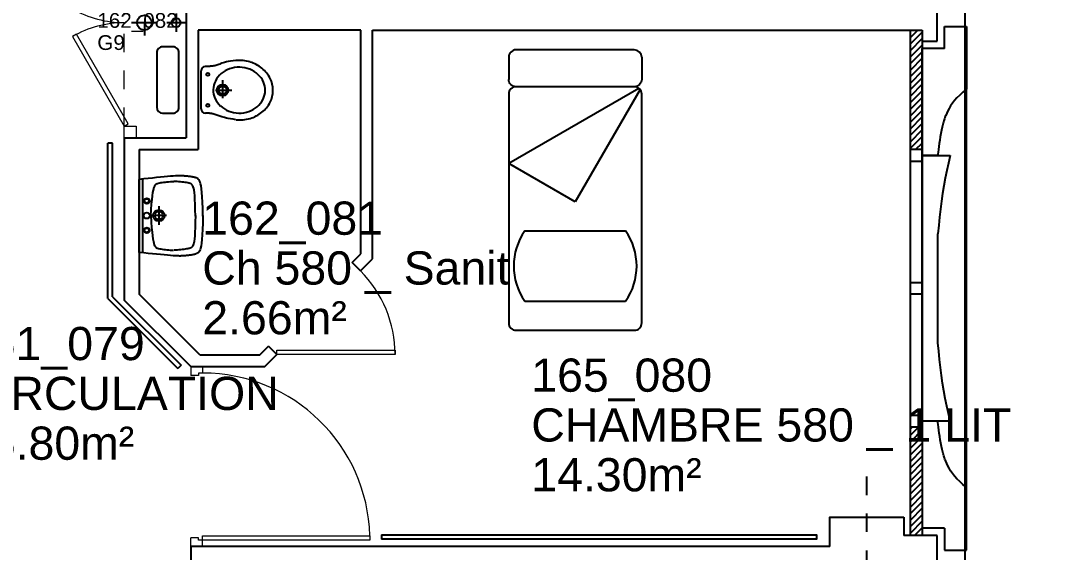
# Model space of a CAD drawing. Header units: metres. Extents: x -5 to 211, y -2 to 116.
# Drawn here: x 160.9 to 167.96, y 78.16 to 81.76 of the extents above; entities that cross this region are included whole.
import ezdxf

# ---------------------------------------------------------------- set-up
doc = ezdxf.new("R2010")
doc.units = ezdxf.units.M
doc.header["$MEASUREMENT"] = 0
doc.linetypes.add('CACHÉ', pattern=[0.25, 0.125, -0.125])
doc.linetypes.add('CONTINU', pattern=[0])
doc.layers.get('0').update_dxf_attribs({"linetype": 'CONTINUOUS'})
for name, color, linetype in [('001 axes', 1, 'CONTINUOUS'), ('004 isolation', 7, 'CONTINUOUS'), ('006 sanitaire', 5, 'CONTINUOUS'), ('009 main courante', 171, 'CONTINUOUS'), ('400 Lits', 150, 'CONTINUOUS'), ('A_CHASS', 4, 'CONTINUOUS'), ('A_Etiqu_Gaine', 8, 'CONTINUOUS'), ('A_Etiqu_Gaine_code', 8, 'CONTINUOUS'), ('A_Etiqu_Local', 8, 'CONTINUOUS'), ('A_MURS_ALÈG', 7, 'CONTINU'), ('A_MURS_CLOI', 7, 'CONTINUOUS'), ('A_MURS_STRU', 7, 'CONTINU'), ('CONTOUR', 54, 'CONTINUOUS')]:
    doc.layers.add(name, color=color, linetype=linetype)
doc.layers.add('A_PORT', color=8, linetype='CONTINUOUS', lineweight=0)
doc.styles.add('Attribut', font='arial.ttf')

# ---------------------------------------------------------------- blocks, each defined once
blk = doc.blocks.new('A_Etiqu_Local')
at = {"style": 'Attribut', "flags": 1}
for tag, p in [('CODE_HOPITAL', (-0.4463, 1.9645)), ('CODE_SITE', (-0.4463, 1.7395)), ('CODE_BATIMENT', (-0.4463, 1.5145)), ('CODE_SECTEUR', (-0.4463, 1.2895)), ('CODE_ETAGE', (-0.4463, 1.0645)), ('NOM_NORMALISE', (-0.4463, -0.843)), ('SECTEUR_ACTIVITE', (-0.4463, -1.068)), ('SOUS_SECTEUR_ACTIVITE', (-0.4463, -1.293)), ('VOLUME', (-0.4463, -1.518)), ('SERVICE', (-0.4463, -1.743)), ('CODE_UG', (-0.4463, -1.968)), ('CODE_UA', (-0.4463, -2.193)), ('CODE_POLE', (-0.4463, -2.418)), ('OCCUPANT_EXTERNE', (-0.4463, -2.643)), ('DISPONIBILITE', (-0.4463, -2.868)), ('ACCES_HANDICAPES', (-0.4463, -3.093)), ('NATURE_SOL', (-0.4463, -3.318)), ('RISQUE_LABORATOIRE', (-0.4463, -3.543)), ('AMIANTE', (-0.4463, -3.768))]:
    blk.add_attdef(tag, p, '', height=0.15, dxfattribs=at)
at = {"layer": 'A_Etiqu_Local', "style": 'Attribut'}
for tag, p in [('CODE_PIECE', (-0.4437, 0.5281)), ('NOM_USAGE', (-0.4437, 0.1906)), ('SURFACE', (-0.4437, -0.1469))]:
    blk.add_attdef(tag, p, '', height=0.225, dxfattribs=at)
blk = doc.blocks.new('A_Etiqu_Gaine')
at = {"style": 'Attribut', "flags": 1}
for tag, p in [('CODE_HOPITAL', (-0.4323, 0.8651)), ('CODE_SITE', (-0.4323, 0.7151)), ('CODE_BATIMENT', (-0.4323, 0.5651)), ('CODE_SECTEUR', (-0.4323, 0.4151)), ('CODE_ETAGE', (-0.4323, 0.2651)), ('NOM_NORMALISE', (-0.4323, -0.3349)), ('SECTEUR_ACTIVITE', (-0.4323, -0.4849)), ('SOUS_SECTEUR_ACTIVITE', (-0.4323, -0.6349)), ('SURFACE', (-0.4323, -0.7849)), ('CODE_UG', (-0.4323, -0.9349)), ('CODE_POLE', (-0.4323, -1.0849)), ('AMIANTE', (-0.4323, -1.2349))]:
    blk.add_attdef(tag, p, '', height=0.1, dxfattribs=at)
at = {"layer": 'A_Etiqu_Gaine', "style": 'Attribut'}
blk.add_attdef('NOM_USAGE', (-0.4323, -0.1849), '', height=0.1, dxfattribs=at)
at = {"layer": 'A_Etiqu_Gaine_code', "style": 'Attribut'}
blk.add_attdef('CODE_PIECE', (-0.4323, -0.0349), '', height=0.1, dxfattribs=at)

msp = doc.modelspace()

# ---------------------------------------------------------------- linework, layer by layer
at = {"layer": '001 axes', "color": 8, "linetype": 'CACHÉ'}
msp.add_line((166.6252, 77.5461), (166.6252, 78.7461), dxfattribs=at)
at = {"layer": '004 isolation', "color": 8, "linetype": 'Continuous'}
for p, q in [((167.1002, 81.6216), (167.1002, 81.8713)), ((166.9258, 81.6965), (166.9202, 81.6908)), ((166.9202, 81.6466), (166.97, 81.6965)), ((166.9202, 81.6965), (167.0002, 81.6965)), ((166.9202, 80.8865), (166.9202, 81.6965)), ((166.9202, 80.8065), (166.9202, 81.6965)), ((167.0002, 81.6966), (167.0002, 80.8065)), ((167.0002, 81.6965), (167.0002, 80.8865)), ((167.0002, 81.6824), (166.9202, 81.6024)), ((166.9202, 81.5582), (167.0002, 81.6382)), ((167.0002, 81.6216), (167.1002, 81.6216)), ((167.0002, 81.594), (166.9202, 81.514)), ((166.9202, 81.4699), (167.0002, 81.5499)), ((167.0002, 81.5057), (166.9202, 81.4257)), ((166.9202, 81.3815), (167.0002, 81.4615)), ((167.0002, 81.4173), (166.9202, 81.3373)), ((166.9202, 81.2931), (167.0002, 81.3731)), ((167.0002, 81.3289), (166.9202, 81.2489)), ((166.9202, 81.2047), (167.0002, 81.2847)), ((167.0002, 81.2405), (166.9202, 81.1605)), ((166.9202, 81.1163), (167.0002, 81.1963)), ((167.0002, 81.1521), (166.9202, 81.0721)), ((166.9202, 81.0279), (167.0002, 81.1079)), ((167.0002, 81.0637), (166.9202, 80.9837)), ((166.9202, 80.9395), (167.0002, 81.0195)), ((167.0002, 80.9753), (166.9202, 80.8953)), ((166.9555, 80.8865), (167.0002, 80.9311)), ((167.0002, 80.8865), (166.9202, 80.8865)), ((167.0002, 80.8869), (166.9997, 80.8865)), ((167.0002, 80.8065), (166.9202, 80.8065)), ((166.9202, 78.2713), (166.9202, 79.0865)), ((166.9202, 79.0865), (167.0002, 79.0865)), ((167.0002, 79.0865), (167.0002, 78.2713)), ((166.9317, 79.0065), (166.9202, 78.995)), ((166.9202, 78.9508), (166.9759, 79.0065)), ((166.9202, 78.2713), (166.9202, 79.0065)), ((167.0002, 79.0065), (166.9202, 79.0065)), ((167.0002, 79.0065), (167.0002, 78.2713)), ((167.0002, 78.9866), (166.9202, 78.9066)), ((166.9202, 78.8624), (167.0002, 78.9424)), ((167.0002, 78.8982), (166.9202, 78.8182)), ((166.9202, 78.774), (167.0002, 78.854)), ((167.0002, 78.8098), (166.9202, 78.7298)), ((166.9202, 78.6856), (167.0002, 78.7656)), ((167.0002, 78.7214), (166.9202, 78.6414)), ((166.9202, 78.5972), (167.0002, 78.6772)), ((167.0002, 78.633), (166.9202, 78.553)), ((166.9202, 78.5088), (167.0002, 78.5888)), ((167.0002, 78.5446), (166.9202, 78.4646)), ((166.9202, 78.4205), (167.0002, 78.5004)), ((167.0002, 78.4562), (166.9202, 78.3763)), ((166.9202, 78.3321), (167.0002, 78.4121)), ((167.0002, 78.3679), (166.9202, 78.2879)), ((166.9478, 78.2713), (167.0002, 78.3237)), ((167.0002, 78.2713), (166.9202, 78.2713)), ((167.0002, 78.2795), (166.992, 78.2713))]:
    msp.add_line(p, q, dxfattribs=at)
at = {"layer": '006 sanitaire', "color": 8, "linetype": 'Continuous'}
for p, q in [((161.9502, 81.808), (161.9502, 81.685)), ((161.8243, 81.7465), (161.6486, 81.7465)), ((161.7364, 81.7465), (161.7364, 81.6586)), ((162.0117, 81.7465), (161.8887, 81.7465)), ((161.9297, 81.5831), (161.8597, 81.5831)), ((161.8197, 81.5431), (161.8197, 81.1731)), ((161.9697, 81.1731), (161.9697, 81.5431)), ((162.2791, 81.4776), (162.269, 81.4747)), ((162.2908, 81.4804), (162.2791, 81.4776)), ((162.3041, 81.4831), (162.2908, 81.4804)), ((162.3193, 81.4855), (162.3041, 81.4831)), ((162.3365, 81.4877), (162.3193, 81.4855)), ((162.3558, 81.4893), (162.3365, 81.4877)), ((162.1197, 81.163), (162.1197, 81.4202)), ((162.1517, 81.4503), (162.1486, 81.4502)), ((162.1565, 81.4503), (162.1517, 81.4503)), ((162.1611, 81.4503), (162.1565, 81.4503)), ((162.1655, 81.4503), (162.1611, 81.4503)), ((162.1699, 81.4504), (162.1655, 81.4503)), ((162.1742, 81.4505), (162.1699, 81.4504)), ((162.1785, 81.4506), (162.1742, 81.4505)), ((162.1827, 81.4508), (162.1785, 81.4506)), ((162.187, 81.4511), (162.1827, 81.4508)), ((162.1914, 81.4515), (162.187, 81.4511)), ((162.1958, 81.4519), (162.1914, 81.4515)), ((162.198, 81.4522), (162.1958, 81.4519)), ((162.2003, 81.4525), (162.198, 81.4522)), ((162.2026, 81.4528), (162.2003, 81.4525)), ((162.2049, 81.4531), (162.2026, 81.4528)), ((162.2072, 81.4535), (162.2049, 81.4531)), ((162.2094, 81.4539), (162.2072, 81.4535)), ((162.2117, 81.4543), (162.2094, 81.4539)), ((162.2139, 81.4548), (162.2117, 81.4543)), ((162.2161, 81.4552), (162.2139, 81.4548)), ((162.2182, 81.4558), (162.2161, 81.4552)), ((162.2203, 81.4563), (162.2182, 81.4558)), ((162.2223, 81.457), (162.2203, 81.4563)), ((162.2244, 81.4576), (162.2223, 81.457)), ((162.2264, 81.4583), (162.2244, 81.4576)), ((162.2285, 81.4591), (162.2264, 81.4583)), ((162.2307, 81.4599), (162.2285, 81.4591)), ((162.2329, 81.4608), (162.2307, 81.4599)), ((162.2352, 81.4617), (162.2329, 81.4608)), ((162.2377, 81.4627), (162.2352, 81.4617)), ((162.2403, 81.4638), (162.2377, 81.4627)), ((162.246, 81.4663), (162.2403, 81.4638)), ((162.2526, 81.4689), (162.246, 81.4663)), ((162.2602, 81.4718), (162.2526, 81.4689)), ((162.269, 81.4747), (162.2602, 81.4718)), ((162.2655, 81.3575), (162.2655, 81.2354)), ((162.2167, 81.2892), (162.329, 81.2892)), ((161.8597, 81.1331), (161.9297, 81.1331)), ((162.1517, 81.1329), (162.1486, 81.133)), ((162.1565, 81.1329), (162.1517, 81.1329)), ((162.1611, 81.1329), (162.1565, 81.1329)), ((162.1655, 81.1328), (162.1611, 81.1329)), ((162.1699, 81.1327), (162.1655, 81.1328)), ((162.1742, 81.1325), (162.1699, 81.1327)), ((162.1785, 81.1322), (162.1742, 81.1325)), ((162.1827, 81.1318), (162.1785, 81.1322)), ((162.187, 81.1312), (162.1827, 81.1318)), ((162.1914, 81.1305), (162.187, 81.1312)), ((162.1958, 81.1296), (162.1914, 81.1305)), ((162.198, 81.1291), (162.1958, 81.1296)), ((162.2003, 81.1286), (162.198, 81.1291)), ((162.2026, 81.128), (162.2003, 81.1286)), ((162.2049, 81.1274), (162.2026, 81.128)), ((162.2072, 81.1267), (162.2049, 81.1274)), ((162.2094, 81.126), (162.2072, 81.1267)), ((162.2117, 81.1253), (162.2094, 81.126)), ((162.2139, 81.1246), (162.2117, 81.1253)), ((162.2161, 81.1239), (162.2139, 81.1246)), ((162.2182, 81.1231), (162.2161, 81.1239)), ((162.2203, 81.1224), (162.2182, 81.1231)), ((162.2223, 81.1217), (162.2203, 81.1224)), ((162.2244, 81.1209), (162.2223, 81.1217)), ((162.2264, 81.1202), (162.2244, 81.1209)), ((162.2285, 81.1194), (162.2264, 81.1202)), ((162.2307, 81.1186), (162.2285, 81.1194)), ((162.2329, 81.1177), (162.2307, 81.1186)), ((162.2352, 81.1169), (162.2329, 81.1177)), ((162.2377, 81.116), (162.2352, 81.1169)), ((162.2403, 81.115), (162.2377, 81.116)), ((162.246, 81.113), (162.2403, 81.115)), ((162.2526, 81.1107), (162.246, 81.113)), ((162.2602, 81.1083), (162.2526, 81.1107)), ((162.269, 81.1058), (162.2602, 81.1083)), ((162.2791, 81.1032), (162.269, 81.1058)), ((162.2908, 81.1005), (162.2791, 81.1032)), ((162.3041, 81.0977), (162.2908, 81.1005)), ((162.3193, 81.0948), (162.3041, 81.0977)), ((162.3365, 81.0919), (162.3193, 81.0948)), ((162.3558, 81.089), (162.3365, 81.0919)), ((161.8447, 80.6994), (161.8186, 80.6968)), ((161.8692, 80.7018), (161.8447, 80.6994)), ((161.8918, 80.7039), (161.8692, 80.7018)), ((161.9125, 80.7057), (161.8918, 80.7039)), ((161.9311, 80.7071), (161.9125, 80.7057)), ((161.9474, 80.7082), (161.9311, 80.7071)), ((161.9547, 80.7086), (161.9474, 80.7082)), ((161.9615, 80.7088), (161.9547, 80.7086)), ((161.9679, 80.709), (161.9615, 80.7088)), ((161.974, 80.7091), (161.9679, 80.709)), ((161.9798, 80.7091), (161.974, 80.7091)), ((161.9854, 80.7089), (161.9798, 80.7091)), ((161.991, 80.7087), (161.9854, 80.7089)), ((161.9966, 80.7084), (161.991, 80.7087)), ((162.0023, 80.7081), (161.9966, 80.7084)), ((162.0083, 80.7076), (162.0023, 80.7081)), ((162.0144, 80.707), (162.0083, 80.7076)), ((162.0208, 80.7064), (162.0144, 80.707)), ((162.0273, 80.7057), (162.0208, 80.7064)), ((162.0339, 80.705), (162.0273, 80.7057)), ((162.0404, 80.7042), (162.0339, 80.705)), ((162.0469, 80.7033), (162.0404, 80.7042)), ((162.0532, 80.7024), (162.0469, 80.7033)), ((162.0592, 80.7014), (162.0532, 80.7024)), ((162.065, 80.7004), (162.0592, 80.7014)), ((162.0703, 80.6994), (162.065, 80.7004)), ((162.0751, 80.6983), (162.0703, 80.6994)), ((161.7316, 80.6881), (161.7002, 80.685)), ((161.7002, 80.1896), (161.7002, 80.685)), ((161.7251, 80.1896), (161.7251, 80.685)), ((161.7619, 80.6911), (161.7316, 80.6881)), ((161.7909, 80.694), (161.7619, 80.6911)), ((161.8186, 80.6968), (161.7909, 80.694)), ((161.7997, 80.624), (161.8028, 80.6337)), ((161.8028, 80.6337), (161.806, 80.641)), ((161.806, 80.641), (161.8093, 80.6464)), ((161.8093, 80.6464), (161.811, 80.6486)), ((161.811, 80.6486), (161.8128, 80.6505)), ((161.8128, 80.6505), (161.8147, 80.6522)), ((161.8147, 80.6522), (161.8166, 80.6536)), ((161.8166, 80.6536), (161.8187, 80.6549)), ((161.8187, 80.6549), (161.821, 80.656)), ((161.821, 80.656), (161.8235, 80.657)), ((161.8235, 80.657), (161.8262, 80.6579)), ((161.8262, 80.6579), (161.8291, 80.6588)), ((161.8291, 80.6588), (161.8324, 80.6596)), ((161.8324, 80.6596), (161.8397, 80.6612)), ((161.8397, 80.6612), (161.848, 80.6627)), ((161.848, 80.6627), (161.8573, 80.6642)), ((161.8573, 80.6642), (161.8673, 80.6656)), ((161.8673, 80.6656), (161.878, 80.6669)), ((161.878, 80.6669), (161.8891, 80.6681)), ((161.8891, 80.6681), (161.9004, 80.6691)), ((161.9004, 80.6691), (161.9119, 80.6699)), ((161.9119, 80.6699), (161.9235, 80.6705)), ((161.9235, 80.6705), (161.9348, 80.6709)), ((161.9461, 80.6705), (161.9348, 80.6709)), ((161.9577, 80.6699), (161.9461, 80.6705)), ((161.9692, 80.6691), (161.9577, 80.6699)), ((161.9806, 80.6681), (161.9692, 80.6691)), ((161.9916, 80.6669), (161.9806, 80.6681)), ((162.0023, 80.6656), (161.9916, 80.6669)), ((162.0123, 80.6642), (162.0023, 80.6656)), ((162.0216, 80.6627), (162.0123, 80.6642)), ((162.0299, 80.6612), (162.0216, 80.6627)), ((162.0372, 80.6596), (162.0299, 80.6612)), ((162.0405, 80.6588), (162.0372, 80.6596)), ((162.0434, 80.6579), (162.0405, 80.6588)), ((162.0461, 80.657), (162.0434, 80.6579)), ((162.0486, 80.656), (162.0461, 80.657)), ((162.0509, 80.6549), (162.0486, 80.656)), ((162.053, 80.6536), (162.0509, 80.6549)), ((162.055, 80.6522), (162.053, 80.6536)), ((162.0568, 80.6505), (162.055, 80.6522)), ((162.0586, 80.6486), (162.0568, 80.6505)), ((162.0603, 80.6464), (162.0586, 80.6486)), ((162.0636, 80.641), (162.0603, 80.6464)), ((162.0667, 80.6337), (162.0636, 80.641)), ((162.0697, 80.624), (162.0667, 80.6337)), ((162.0796, 80.6972), (162.0751, 80.6983)), ((162.0836, 80.696), (162.0796, 80.6972)), ((162.0873, 80.6946), (162.0836, 80.696)), ((162.0906, 80.6931), (162.0873, 80.6946)), ((162.0937, 80.6915), (162.0906, 80.6931)), ((162.0966, 80.6896), (162.0937, 80.6915)), ((162.0992, 80.6874), (162.0966, 80.6896)), ((162.1017, 80.685), (162.0992, 80.6874)), ((162.1041, 80.6823), (162.1017, 80.685)), ((162.1086, 80.6756), (162.1041, 80.6823)), ((162.1128, 80.6669), (162.1086, 80.6756)), ((162.1167, 80.6554), (162.1128, 80.6669)), ((162.1201, 80.6403), (162.1167, 80.6554)), ((162.1232, 80.621), (162.1201, 80.6403)), ((161.7878, 80.5485), (161.7908, 80.5741)), ((161.7908, 80.5741), (161.7937, 80.5948)), ((161.7937, 80.5948), (161.7967, 80.6112)), ((161.7967, 80.6112), (161.7997, 80.624)), ((162.0723, 80.6112), (162.0697, 80.624)), ((162.0747, 80.5948), (162.0723, 80.6112)), ((162.0768, 80.5741), (162.0747, 80.5948)), ((162.0785, 80.5485), (162.0768, 80.5741)), ((162.1259, 80.5967), (162.1232, 80.621)), ((162.1281, 80.5667), (162.1259, 80.5967)), ((162.1299, 80.5303), (162.1281, 80.5667)), ((161.782, 80.4801), (161.7849, 80.5173)), ((161.7849, 80.5173), (161.7878, 80.5485)), ((161.8337, 80.5025), (161.8337, 80.376)), ((162.0798, 80.5173), (162.0785, 80.5485)), ((162.0807, 80.4801), (162.0798, 80.5173)), ((162.1312, 80.4868), (162.1299, 80.5303)), ((161.779, 80.4362), (161.782, 80.4801)), ((161.779, 80.4395), (161.782, 80.3955)), ((161.8848, 80.4393), (161.7827, 80.4393)), ((162.0811, 80.4362), (162.0807, 80.4801)), ((162.0811, 80.4395), (162.0807, 80.3955)), ((162.1319, 80.4353), (162.1312, 80.4868)), ((162.1319, 80.4393), (162.1312, 80.3879)), ((161.782, 80.3955), (161.7849, 80.3583)), ((161.7849, 80.3583), (161.7878, 80.3272)), ((162.0798, 80.3583), (162.0785, 80.3272)), ((162.0807, 80.3955), (162.0798, 80.3583)), ((162.1312, 80.3879), (162.1299, 80.3443)), ((161.7878, 80.3272), (161.7908, 80.3016)), ((161.7908, 80.3016), (161.7937, 80.2809)), ((161.7937, 80.2809), (161.7967, 80.2644)), ((162.0747, 80.2809), (162.0723, 80.2644)), ((162.0768, 80.3016), (162.0747, 80.2809)), ((162.0785, 80.3272), (162.0768, 80.3016)), ((162.1259, 80.2779), (162.1232, 80.2536)), ((162.1281, 80.3079), (162.1259, 80.2779)), ((162.1299, 80.3443), (162.1281, 80.3079)), ((161.7967, 80.2644), (161.7997, 80.2517)), ((161.7997, 80.2517), (161.8028, 80.242)), ((161.8028, 80.242), (161.806, 80.2347)), ((161.806, 80.2347), (161.8093, 80.2293)), ((161.8093, 80.2293), (161.811, 80.2271)), ((161.811, 80.2271), (161.8128, 80.2252)), ((161.8128, 80.2252), (161.8147, 80.2235)), ((161.8147, 80.2235), (161.8166, 80.222)), ((161.8166, 80.222), (161.8187, 80.2208)), ((161.8187, 80.2208), (161.821, 80.2196)), ((161.821, 80.2196), (161.8235, 80.2186)), ((161.8235, 80.2186), (161.8262, 80.2177)), ((161.8262, 80.2177), (161.8291, 80.2169)), ((161.8291, 80.2169), (161.8324, 80.2161)), ((161.8324, 80.2161), (161.8397, 80.2145)), ((161.8397, 80.2145), (161.848, 80.213)), ((161.848, 80.213), (161.8573, 80.2115)), ((161.8573, 80.2115), (161.8672, 80.21)), ((161.8672, 80.21), (161.8777, 80.2088)), ((161.8777, 80.2088), (161.8886, 80.2076)), ((161.8886, 80.2076), (161.8997, 80.2066)), ((161.8997, 80.2066), (161.9108, 80.2058)), ((161.9108, 80.2058), (161.9219, 80.2052)), ((161.9219, 80.2052), (161.9326, 80.2048)), ((161.9477, 80.2052), (161.937, 80.2048)), ((161.9588, 80.2058), (161.9477, 80.2052)), ((161.9699, 80.2066), (161.9588, 80.2058)), ((161.981, 80.2076), (161.9699, 80.2066)), ((161.9919, 80.2088), (161.981, 80.2076)), ((162.0024, 80.21), (161.9919, 80.2088)), ((162.0124, 80.2115), (162.0024, 80.21)), ((162.0216, 80.213), (162.0124, 80.2115)), ((162.0299, 80.2145), (162.0216, 80.213)), ((162.0372, 80.2161), (162.0299, 80.2145)), ((162.0405, 80.2169), (162.0372, 80.2161)), ((162.0434, 80.2177), (162.0405, 80.2169)), ((162.0461, 80.2186), (162.0434, 80.2177)), ((162.0486, 80.2196), (162.0461, 80.2186)), ((162.0509, 80.2208), (162.0486, 80.2196)), ((162.053, 80.222), (162.0509, 80.2208)), ((162.055, 80.2235), (162.053, 80.222)), ((162.0568, 80.2252), (162.055, 80.2235)), ((162.0586, 80.2271), (162.0568, 80.2252)), ((162.0603, 80.2293), (162.0586, 80.2271)), ((162.0636, 80.2347), (162.0603, 80.2293)), ((162.0667, 80.242), (162.0636, 80.2347)), ((162.0697, 80.2517), (162.0667, 80.242)), ((162.0723, 80.2644), (162.0697, 80.2517)), ((162.1128, 80.2077), (162.1086, 80.199)), ((162.1167, 80.2192), (162.1128, 80.2077)), ((162.1201, 80.2343), (162.1167, 80.2192)), ((162.1232, 80.2536), (162.1201, 80.2343)), ((161.7316, 80.1866), (161.7002, 80.1896)), ((161.7619, 80.1835), (161.7316, 80.1866)), ((161.7909, 80.1806), (161.7619, 80.1835)), ((161.8186, 80.1778), (161.7909, 80.1806)), ((161.8447, 80.1752), (161.8186, 80.1778)), ((161.8692, 80.1728), (161.8447, 80.1752)), ((161.8918, 80.1707), (161.8692, 80.1728)), ((161.9125, 80.1689), (161.8918, 80.1707)), ((161.9311, 80.1675), (161.9125, 80.1689)), ((161.9474, 80.1664), (161.9311, 80.1675)), ((161.9547, 80.166), (161.9474, 80.1664)), ((161.9615, 80.1658), (161.9547, 80.166)), ((161.9679, 80.1656), (161.9615, 80.1658)), ((161.974, 80.1655), (161.9679, 80.1656)), ((161.9798, 80.1655), (161.974, 80.1655)), ((161.9854, 80.1657), (161.9798, 80.1655)), ((161.991, 80.1659), (161.9854, 80.1657)), ((161.9966, 80.1662), (161.991, 80.1659)), ((162.0023, 80.1666), (161.9966, 80.1662)), ((162.0083, 80.167), (162.0023, 80.1666)), ((162.0144, 80.1676), (162.0083, 80.167)), ((162.0208, 80.1682), (162.0144, 80.1676)), ((162.0273, 80.1689), (162.0208, 80.1682)), ((162.0339, 80.1696), (162.0273, 80.1689)), ((162.0404, 80.1704), (162.0339, 80.1696)), ((162.0469, 80.1713), (162.0404, 80.1704)), ((162.0532, 80.1722), (162.0469, 80.1713)), ((162.0592, 80.1732), (162.0532, 80.1722)), ((162.065, 80.1742), (162.0592, 80.1732)), ((162.0703, 80.1752), (162.065, 80.1742)), ((162.0751, 80.1763), (162.0703, 80.1752)), ((162.0796, 80.1774), (162.0751, 80.1763)), ((162.0836, 80.1786), (162.0796, 80.1774)), ((162.0873, 80.18), (162.0836, 80.1786)), ((162.0906, 80.1815), (162.0873, 80.18)), ((162.0937, 80.1831), (162.0906, 80.1815)), ((162.0966, 80.185), (162.0937, 80.1831)), ((162.0992, 80.1872), (162.0966, 80.185)), ((162.1017, 80.1896), (162.0992, 80.1872)), ((162.1041, 80.1924), (162.1017, 80.1896)), ((162.1086, 80.199), (162.1041, 80.1924))]:
    msp.add_line(p, q, dxfattribs=at)
for centre, radius in [((161.7364, 81.7465), 0.05), ((161.9502, 81.7465), 0.03), ((162.1658, 81.3966), 0.0105), ((162.2655, 81.2892), 0.0383), ((162.2655, 81.2892), 0.0276), ((162.1658, 81.1866), 0.0105), ((161.7523, 80.5388), 0.0189), ((161.7523, 80.5388), 0.0144), ((161.7523, 80.4393), 0.0204), ((161.8337, 80.4393), 0.0387), ((161.8337, 80.4393), 0.0274), ((161.7523, 80.3398), 0.0189), ((161.7523, 80.3398), 0.0144)]:
    msp.add_circle(centre, radius, dxfattribs=at)
for centre, radius, start, end in [((161.8597, 81.5431), 0.04, 90.00067, 180.00076), ((161.9297, 81.5431), 0.04, 0.00067, 90.00076), ((162.3768, 81.2311), 0.26, 73.30074, 94.46343), ((162.384, 81.2551), 0.2348, 51.02128, 73.30031), ((162.1497, 81.4202), 0.03, 92.18352, 180.00001), ((162.3696, 81.2671), 0.1761, 108.91066, 130.2683), ((162.3769, 81.2458), 0.1986, 68.71824, 108.91928), ((162.3851, 81.2668), 0.1761, 47.36056, 68.7182), ((162.3998, 81.2746), 0.2098, 26.51896, 51.02157), ((162.3397, 81.2899), 0.1377, 153.69118, 203.91568), ((162.358, 81.2809), 0.1581, 130.26738, 153.68959), ((162.3973, 81.2801), 0.1581, 23.93805, 47.36027), ((162.416, 81.2884), 0.1377, 333.69002, 23.93902), ((162.4268, 81.2881), 0.1796, 0.00042, 26.51893), ((162.4276, 81.2881), 0.1787, 333.37703, 0.00001), ((162.3583, 81.2982), 0.1581, 203.93857, 227.36079), ((162.3977, 81.2974), 0.1581, 310.26863, 333.69085), ((162.4025, 81.3007), 0.2069, 308.66238, 333.37704), ((161.8597, 81.1731), 0.04, 180.00006, 269.99994), ((161.9297, 81.1731), 0.04, 270.00067, 0.00076), ((162.1497, 81.163), 0.03, 180.00001, 267.81647), ((162.3705, 81.3115), 0.1761, 227.35982, 248.71746), ((162.3787, 81.3325), 0.1986, 248.71824, 288.88532), ((162.386, 81.3112), 0.1761, 288.91066, 310.2683), ((162.3868, 81.3203), 0.232, 286.22047, 308.6625), ((162.3791, 81.3468), 0.2596, 265.01961, 286.2207)]:
    msp.add_arc(centre, radius, start, end, dxfattribs=at)
at = {"layer": '009 main courante', "color": 8, "linetype": 'Continuous'}
for p, q in [((161.5197, 80.9306), (161.4897, 80.9307)), ((161.4897, 79.8772), (161.4897, 80.9307)), ((161.5197, 79.8897), (161.5197, 80.9307)), ((161.4897, 79.8772), (161.9631, 79.4038)), ((161.5197, 79.8897), (161.9843, 79.425)), ((161.9843, 79.425), (161.9631, 79.4038)), ((163.3402, 78.2763), (163.3402, 78.2463))]:
    msp.add_line(p, q, dxfattribs=at)
msp.add_lwpolyline([(163.3402, 78.2763), (166.2852, 78.2763), (166.2852, 78.2463), (163.3402, 78.2463)], dxfattribs=at)
at = {"layer": '400 Lits', "color": 8, "linetype": 'Continuous'}
for p, q in [((164.2017, 81.5124), (164.2017, 81.3624)), ((165.1017, 81.5124), (165.1017, 81.3624)), ((165.0829, 81.3015), (164.2017, 80.7928)), ((165.0517, 81.3124), (164.2517, 81.3124)), ((165.0908, 81.2936), (164.6517, 80.533)), ((164.6517, 80.533), (164.2017, 80.7928)), ((164.3109, 80.3362), (164.9925, 80.3362)), ((164.3109, 79.8591), (164.9925, 79.8591))]:
    msp.add_line(p, q, dxfattribs=at)
for points in [[(165.1017, 81.5124, 0.414213), (165.0517, 81.5624), (164.2517, 81.5624, 0.414214), (164.2017, 81.5124)], [(165.1017, 81.3624, -0.414213), (165.0517, 81.3124), (164.2517, 81.3124, -0.414214), (164.2017, 81.3624)], [(165.1017, 81.2624, 0.414213), (165.0517, 81.3124), (164.2517, 81.3124, 0.414214), (164.2017, 81.2624)], [(164.2017, 81.2627), (164.2017, 79.7124, 0.414214), (164.2517, 79.6624), (165.0517, 79.6624, 0.414214), (165.1017, 79.7124), (165.1017, 81.2627)]]:
    msp.add_lwpolyline(points, format="xyb", dxfattribs=at)
for start, end in [(145.00777, 214.99254), (325.00791, 34.99193)]:
    msp.add_arc((164.6517, 80.0977), 0.416, start, end, dxfattribs=at)
at = {"layer": 'A_CHASS', "color": 8, "linetype": 'Continuous'}
for p, q in [((166.9202, 79.0865), (166.9202, 80.8065)), ((167.0002, 80.8065), (167.0002, 79.0865))]:
    msp.add_line(p, q, dxfattribs=at)
for points in [[(166.9202, 79.9865), (167.0002, 79.9865)], [(167.0002, 79.9065), (166.9202, 79.9065)]]:
    msp.add_lwpolyline(points, dxfattribs=at)
at = {"layer": 'A_MURS_ALÈG', "color": 8, "ltscale": 200}
for p, q in [((167.3002, 78.5965), (167.3002, 81.2965)), ((167.0002, 79.0465), (167.0002, 80.8465)), ((167.0002, 80.8465), (167.1902, 80.8465)), ((167.1902, 80.8465), (167.1777, 80.7953)), ((167.1777, 80.7953), (167.1664, 80.7443)), ((167.1664, 80.7443), (167.156, 80.6932)), ((167.1467, 80.6418), (167.1382, 80.59)), ((167.156, 80.6932), (167.1467, 80.6418)), ((167.1382, 80.59), (167.1305, 80.5374)), ((167.1305, 80.5374), (167.1236, 80.4839)), ((167.1174, 80.4293), (167.1118, 80.3734)), ((167.1236, 80.4839), (167.1174, 80.4293)), ((167.1118, 80.3734), (167.1068, 80.3159)), ((167.1068, 79.5771), (167.1068, 80.3159)), ((167.1902, 79.0465), (167.0002, 79.0465))]:
    msp.add_line(p, q, dxfattribs=at)
msp.add_lwpolyline([(167.1902, 79.0465), (167.1777, 79.0976), (167.1664, 79.1486), (167.156, 79.1997), (167.1467, 79.2511), (167.1382, 79.303), (167.1305, 79.3555), (167.1236, 79.409), (167.1174, 79.4636), (167.1118, 79.5196), (167.1068, 79.5771)], dxfattribs=at)
at = {"layer": 'A_MURS_CLOI', "color": 8, "linetype": 'Continuous'}
for p, q in [((162.0197, 82.5264), (162.0197, 80.9664)), ((163.2002, 81.6964), (162.0997, 81.6964)), ((162.0997, 81.6964), (162.0997, 80.8864)), ((163.2002, 80.1794), (163.2002, 81.6964)), ((163.2802, 81.6965), (167.0002, 81.6965)), ((163.2802, 80.1462), (163.2802, 81.6964)), ((161.6002, 80.9664), (161.6002, 79.8662)), ((161.6002, 80.9664), (162.0197, 80.9664)), ((161.7002, 80.8864), (161.7002, 79.9076)), ((161.7002, 80.8864), (162.0997, 80.8864)), ((163.1415, 80.1206), (163.2002, 80.1794)), ((163.198, 80.0641), (163.2802, 80.1462)), ((163.198, 80.0641), (163.1415, 80.1206)), ((162.0502, 79.4162), (161.6002, 79.8662)), ((162.1116, 79.4962), (161.7002, 79.9076)), ((162.5171, 79.4962), (162.5758, 79.555)), ((162.6324, 79.4984), (162.5758, 79.555)), ((162.1116, 79.4962), (162.5171, 79.4962)), ((162.5502, 79.4162), (162.6324, 79.4984)), ((162.0502, 79.4162), (162.5502, 79.4162)), ((166.3752, 78.1965), (162.0502, 78.1965)), ((162.0502, 78.1965), (162.0502, 78.0965))]:
    msp.add_line(p, q, dxfattribs=at)
at = {"layer": 'A_MURS_STRU', "color": 8, "linetype": 'Continuous'}
for p, q in [((167.1502, 81.5716), (167.1502, 81.7215)), ((167.1502, 81.7215), (167.3002, 81.7215)), ((167.3002, 81.7215), (167.3002, 81.2965)), ((167.1502, 81.5716), (167.0002, 81.5716)), ((167.0002, 80.8465), (167.0002, 81.5716)), ((167.2753, 81.2761), (167.2536, 81.2564)), ((167.3002, 81.2965), (167.2753, 81.2761)), ((167.2043, 81.2004), (167.1923, 81.1829)), ((167.2183, 81.2185), (167.2043, 81.2004)), ((167.2347, 81.2372), (167.2183, 81.2185)), ((167.2536, 81.2564), (167.2347, 81.2372)), ((167.1658, 81.1335), (167.1592, 81.1181)), ((167.1733, 81.1494), (167.1658, 81.1335)), ((167.182, 81.1659), (167.1733, 81.1494)), ((167.1923, 81.1829), (167.182, 81.1659)), ((167.1387, 81.056), (167.1365, 81.0471)), ((167.1409, 81.0645), (167.1387, 81.056)), ((167.1432, 81.0727), (167.1409, 81.0645)), ((167.1456, 81.0805), (167.1432, 81.0727)), ((167.148, 81.0882), (167.1456, 81.0805)), ((167.1506, 81.0957), (167.148, 81.0882)), ((167.1533, 81.1032), (167.1506, 81.0957)), ((167.1562, 81.1106), (167.1533, 81.1032)), ((167.1592, 81.1181), (167.1562, 81.1106)), ((167.1264, 80.9957), (167.1226, 80.973)), ((167.1303, 81.0175), (167.1264, 80.9957)), ((167.1344, 81.0377), (167.1303, 81.0175)), ((167.1365, 81.0471), (167.1344, 81.0377)), ((167.1156, 80.9278), (167.1125, 80.9066)), ((167.119, 80.9502), (167.1156, 80.9278)), ((167.1226, 80.973), (167.119, 80.9502)), ((167.1002, 80.8465), (167.0002, 80.8465)), ((167.1049, 80.8564), (167.103, 80.8464)), ((167.1071, 80.8702), (167.1049, 80.8564)), ((167.1097, 80.8872), (167.1071, 80.8702)), ((167.1125, 80.9066), (167.1097, 80.8872)), ((167.0002, 79.0465), (167.0002, 78.3214)), ((167.1002, 79.0465), (167.0002, 79.0465)), ((167.1049, 79.0365), (167.103, 79.0465)), ((167.1071, 79.0227), (167.1049, 79.0365)), ((167.1097, 79.0057), (167.1071, 79.0227)), ((167.1125, 78.9863), (167.1097, 79.0057)), ((167.1156, 78.9651), (167.1125, 78.9863)), ((167.119, 78.9427), (167.1156, 78.9651)), ((167.1226, 78.9199), (167.119, 78.9427)), ((167.1264, 78.8972), (167.1226, 78.9199)), ((167.1303, 78.8755), (167.1264, 78.8972)), ((167.1344, 78.8552), (167.1303, 78.8755)), ((167.1365, 78.8458), (167.1344, 78.8552)), ((167.1387, 78.8369), (167.1365, 78.8458)), ((167.1409, 78.8284), (167.1387, 78.8369)), ((167.1432, 78.8203), (167.1409, 78.8284)), ((167.1456, 78.8124), (167.1432, 78.8203)), ((167.148, 78.8047), (167.1456, 78.8124)), ((167.1506, 78.7972), (167.148, 78.8047)), ((167.1533, 78.7898), (167.1506, 78.7972)), ((167.1562, 78.7823), (167.1533, 78.7898)), ((167.1592, 78.7748), (167.1562, 78.7823)), ((167.1658, 78.7594), (167.1592, 78.7748)), ((167.1733, 78.7435), (167.1658, 78.7594)), ((167.182, 78.727), (167.1733, 78.7435)), ((167.1923, 78.7101), (167.182, 78.727)), ((167.2043, 78.6925), (167.1923, 78.7101)), ((167.2183, 78.6744), (167.2043, 78.6925)), ((167.2347, 78.6558), (167.2183, 78.6744)), ((167.2536, 78.6366), (167.2347, 78.6558)), ((167.2753, 78.6168), (167.2536, 78.6366)), ((167.3002, 78.5965), (167.2753, 78.6168)), ((167.3002, 78.1715), (167.3002, 78.5965)), ((166.8752, 78.3961), (166.8752, 78.2713)), ((167.1502, 78.3214), (167.0002, 78.3214)), ((167.1502, 78.3214), (167.1502, 78.1715)), ((167.1002, 78.2713), (166.8752, 78.2713)), ((167.1002, 78.0216), (167.1002, 78.2713)), ((167.1502, 78.1715), (167.3002, 78.1715))]:
    msp.add_line(p, q, dxfattribs=at)
msp.add_lwpolyline([(166.3752, 78.1965), (166.3752, 78.3961), (166.8752, 78.3961)], dxfattribs=at)
at = {"layer": 'A_PORT', "color": 8, "linetype": 'CACHÉ'}
msp.add_line((161.6002, 81.0464), (161.6002, 82.4464), dxfattribs=at)
at = {"layer": 'A_PORT', "color": 8, "linetype": 'Continuous'}
for p, q in [((161.2762, 81.6676), (161.2502, 81.6526)), ((161.2502, 81.6526), (161.6002, 81.0464)), ((161.6262, 81.0614), (161.2762, 81.6676)), ((161.6002, 81.0464), (161.6262, 81.0614)), ((161.6002, 81.0464), (161.6802, 81.0464)), ((161.6002, 80.9664), (161.6002, 81.0464)), ((161.6802, 81.0464), (161.6802, 80.9664)), ((161.6802, 80.9664), (161.6002, 80.9664)), ((162.6324, 79.5284), (163.4324, 79.5284)), ((162.6324, 79.4984), (162.6324, 79.5284)), ((163.4324, 79.5284), (163.4324, 79.4984)), ((163.4324, 79.4984), (162.6324, 79.4984)), ((162.0502, 79.4162), (162.1302, 79.4162)), ((162.0502, 79.4162), (162.0502, 79.3563)), ((162.1302, 79.3723), (162.1024, 79.3723)), ((162.1024, 79.3723), (162.1024, 79.3563)), ((162.1302, 79.4162), (162.1302, 79.3723)), ((162.1024, 79.3563), (162.0502, 79.3563)), ((162.1024, 78.2563), (162.0502, 78.2563)), ((162.0502, 78.1965), (162.0502, 78.2563)), ((162.1024, 78.2403), (162.1024, 78.2563)), ((163.2618, 78.2403), (162.1024, 78.2403)), ((162.1302, 78.2703), (163.2618, 78.2703)), ((162.1302, 78.1965), (162.1302, 78.2703)), ((163.2618, 78.2703), (163.2618, 78.2403)), ((162.0502, 78.1965), (162.1302, 78.1965))]:
    msp.add_line(p, q, dxfattribs=at)
for centre, radius, start, end in [((161.6002, 82.4464), 0.7, 240.00001, 270), ((161.6002, 81.0464), 0.7, 90, 120), ((162.6324, 79.4984), 0.8, 0, 45.00001), ((162.1302, 78.2403), 1.132, 1.51862, 90)]:
    msp.add_arc(centre, radius, start, end, dxfattribs=at)
at = {"layer": 'CONTOUR', "color": 8}
msp.add_lwpolyline([(187.2502, 66.5211), (185.4002, 66.5211), (185.4002, 67.4961), (167.3002, 67.4961), (167.2905, 74.5461), (167.2905, 92.6961)], dxfattribs=at)

# ---------------------------------------------------------------- block references
at = {"layer": 'A_Etiqu_Gaine', "color": 8}
ref = msp.add_blockref('A_Etiqu_Gaine', (161.85, 81.7464), dxfattribs=at)
ref.add_attrib('CODE_PIECE', '162_082', (161.4176, 81.7116), dxfattribs={"layer": 'A_Etiqu_Gaine_code', "height": 0.1, "style": 'Attribut'})
ref.add_attrib('NOM_USAGE', 'G9', (161.4176, 81.5616), dxfattribs={"height": 0.1, "style": 'Attribut'})
at = {"layer": 'A_Etiqu_Local', "color": 8}
ref = msp.add_blockref('A_Etiqu_Local', (162.5715, 79.7814), dxfattribs=at)
ref.add_attrib('CODE_PIECE', '162_081', (162.1278, 80.3095), dxfattribs={"height": 0.225, "style": 'Attribut'})
ref.add_attrib('NOM_USAGE', 'Ch 580 _ Sanit', (162.1278, 79.972), dxfattribs={"height": 0.225, "style": 'Attribut'})
ref.add_attrib('SURFACE', '2.66m²', (162.1278, 79.6345), dxfattribs={"height": 0.225, "style": 'Attribut'})
ref = msp.add_blockref('A_Etiqu_Local', (160.9586, 78.9317), dxfattribs=at)
ref.add_attrib('CODE_PIECE', '161_079', (160.515, 79.4598), dxfattribs={"height": 0.225, "style": 'Attribut'})
ref.add_attrib('NOM_USAGE', 'CIRCULATION', (160.515, 79.1223), dxfattribs={"height": 0.225, "style": 'Attribut'})
ref.add_attrib('SURFACE', '45.80m²', (160.515, 78.7848), dxfattribs={"height": 0.225, "style": 'Attribut'})
ref = msp.add_blockref('A_Etiqu_Local', (164.7981, 78.7177), dxfattribs=at)
ref.add_attrib('CODE_PIECE', '165_080', (164.3544, 79.2458), dxfattribs={"height": 0.225, "style": 'Attribut'})
ref.add_attrib('NOM_USAGE', 'CHAMBRE 580 _ 1 LIT', (164.3544, 78.9083), dxfattribs={"height": 0.225, "style": 'Attribut'})
ref.add_attrib('SURFACE', '14.30m²', (164.3544, 78.5708), dxfattribs={"height": 0.225, "style": 'Attribut'})

doc.saveas('drawing.dxf')
